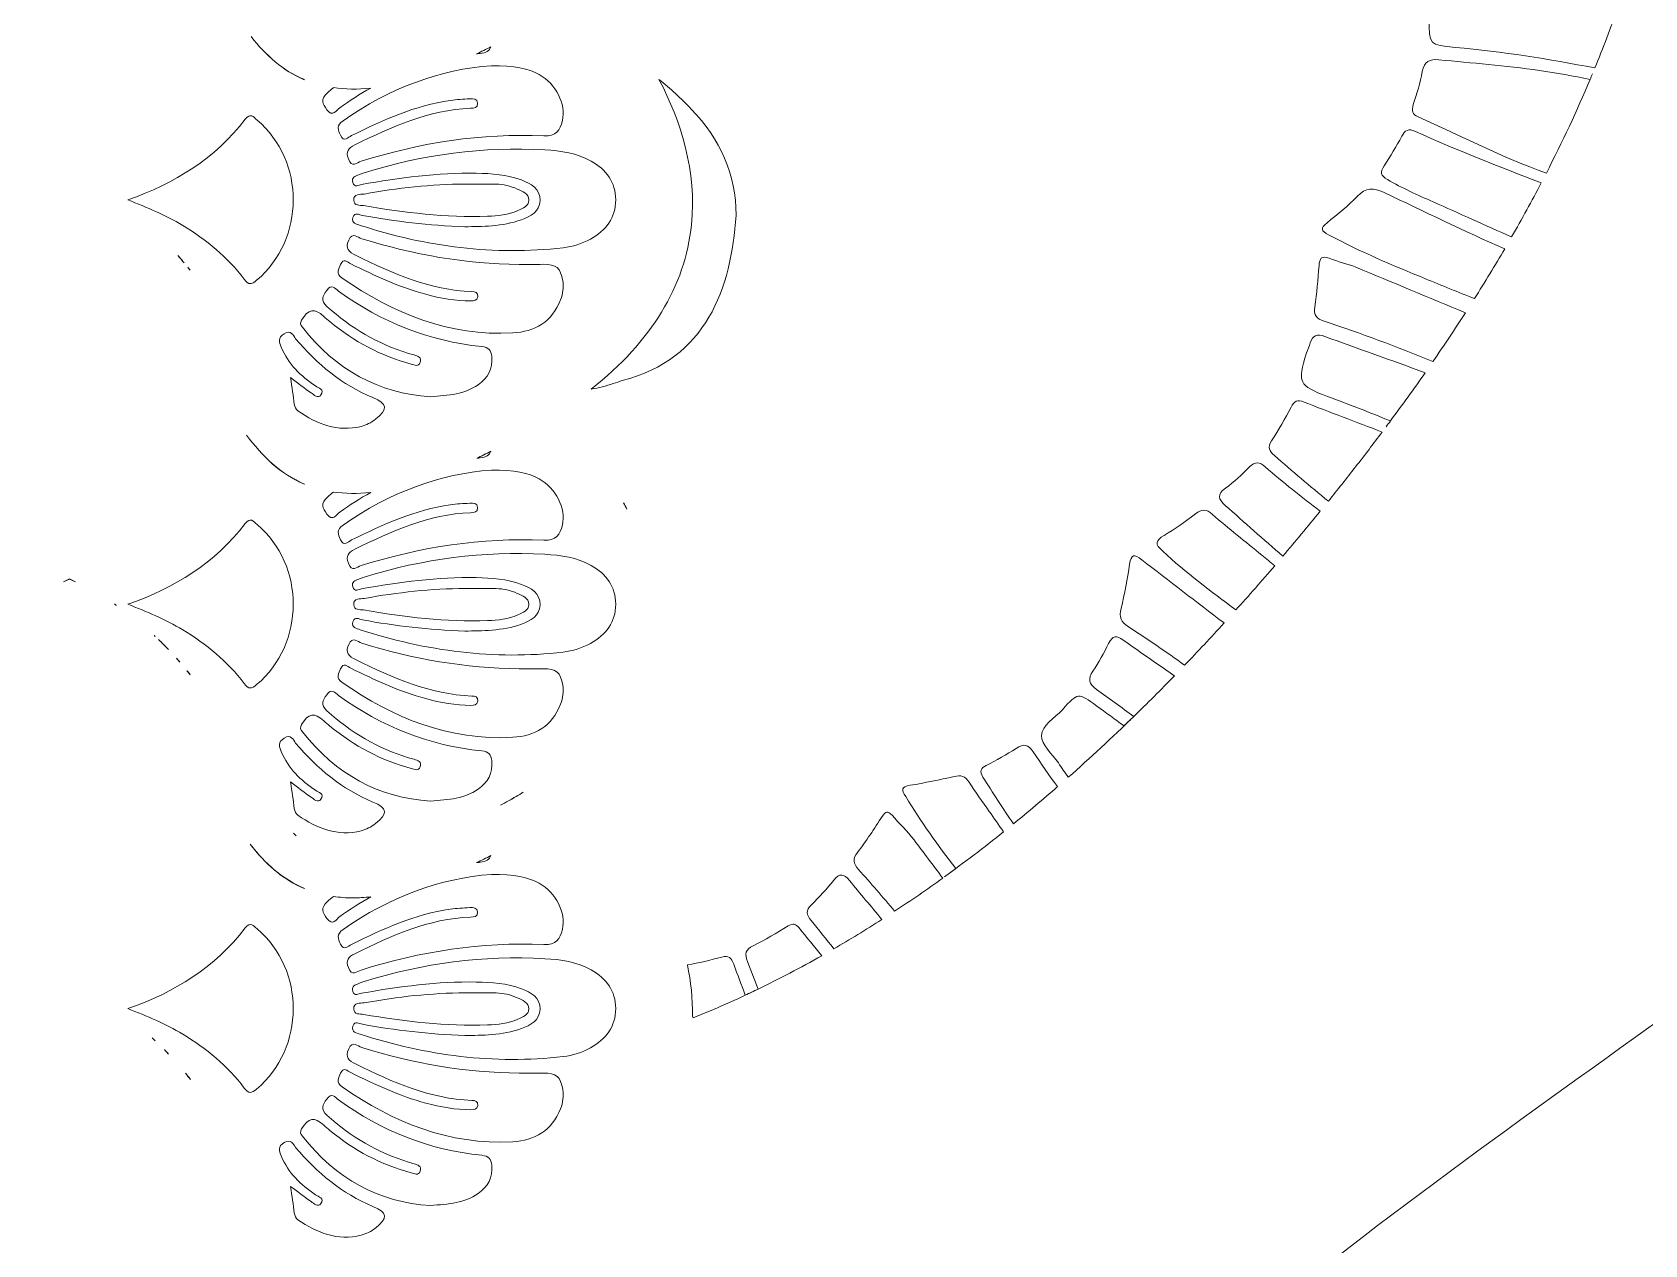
# Model space of a CAD drawing. Extents: x 705 to 2296, y -2914 to -85.
# Drawn here: x 1489.3 to 1971, y -1295.4 to -933.3 of the extents above; entities that cross this region are included whole.
import ezdxf

# ---------------------------------------------------------------- set-up
doc = ezdxf.new("R2010")
doc.units = 0
doc.header["$MEASUREMENT"] = 0
doc.layers.add('Layer 1', color=7, linetype='Continuous')

# ---------------------------------------------------------------- blocks, each defined once
blk = doc.blocks.new('block 4')
at = {"layer": 'Layer 1', "lineweight": 0}
blk.add_lwpolyline([(1498.66, -1097.48), (1500.45, -1096.59), (1502.24, -1097.48), (1500.45, -1096.6), (1498.66, -1097.48)], dxfattribs=at)
for points, knots in [([(2257.73, -639.78), (2234.93, -597.81), (2201.23, -557.75), (2160.32, -523.94), (2075.55, -453.89), (1964.94, -394.11), (1840.32, -350.94), (1840.32, -350.94), (1840.32, -350.93), (1840.32, -350.93), (1839.87, -348.96), (1839.3, -346.94), (1838.61, -344.88), (1837.07, -340.33), (1834.39, -333.76), (1828.95, -329.25), (1828.26, -328.68), (1827.55, -328.14), (1826.81, -327.67), (1826.81, -327.67), (1826.81, -327.67), (1826.79, -327.67), (1828.33, -308.78), (1824.73, -289.41), (1816.02, -270), (1811.57, -260.06), (1804.2, -253.12), (1797.06, -246.39), (1791.32, -240.98), (1785.89, -235.87), (1782.26, -229.5), (1781.17, -227.6), (1780.25, -225.55), (1779.27, -223.36), (1778.01, -220.55), (1776.7, -217.64), (1774.93, -214.81), (1767.88, -203.55), (1756.35, -197.47), (1745.08, -194.23), (1745.08, -194.23), (1743.71, -192.18), (1743.71, -192.18), (1701.28, -127.64), (1637.14, -102.84), (1590.8, -93.4), (1549.91, -85.06), (1516.05, -86.83), (1504.18, -87.86), (1504.14, -87.8), (1504.1, -87.77), (1504.08, -87.73), (1504.08, -87.73), (1503.9, -87.89), (1503.9, -87.89), (1502.32, -88.03), (1501.15, -88.15), (1500.45, -88.23), (1499.74, -88.15), (1498.58, -88.03), (1497.01, -87.89), (1497.01, -87.89), (1496.82, -87.73), (1496.82, -87.73), (1496.8, -87.77), (1496.76, -87.8), (1496.71, -87.86), (1484.84, -86.83), (1450.98, -85.06), (1410.1, -93.4), (1363.76, -102.84), (1299.62, -127.64), (1257.21, -192.15), (1257.21, -192.15), (1255.83, -194.23), (1255.83, -194.23), (1244.54, -197.47), (1233.02, -203.55), (1225.97, -214.81), (1224.2, -217.64), (1222.89, -220.55), (1221.62, -223.36), (1220.64, -225.55), (1219.73, -227.6), (1218.64, -229.5), (1215, -235.87), (1209.57, -240.98), (1203.83, -246.39), (1196.7, -253.12), (1189.33, -260.06), (1184.88, -270), (1176.17, -289.41), (1172.56, -308.78), (1174.1, -327.67), (1174.09, -327.67), (1174.09, -327.67), (1174.09, -327.67), (1173.36, -328.14), (1172.64, -328.67), (1171.94, -329.25), (1166.5, -333.76), (1163.83, -340.32), (1162.29, -344.88), (1161.6, -346.94), (1161.03, -348.96), (1160.57, -350.93), (1160.57, -350.93), (1160.57, -350.94), (1160.57, -350.94), (1035.95, -394.11), (925.34, -453.89), (840.57, -523.94), (799.66, -557.75), (765.97, -597.81), (743.17, -639.78), (717.38, -687.2), (705.23, -736.49), (707.06, -786.23), (708.79, -833.12), (721.42, -881.91), (744.63, -931.23), (776.61, -999.19), (827.22, -1064.83), (895.04, -1126.29), (939.72, -1166.8), (989.19, -1202.25), (1037.03, -1236.53), (1082.37, -1269.03), (1129.25, -1302.64), (1171.8, -1340.38), (1249.39, -1409.16), (1300.81, -1475.62), (1328.95, -1543.41), (1325.12, -1549.46), (1321.54, -1556.29), (1318.88, -1563.69), (1317.48, -1563.6), (1315.91, -1563.52), (1314.31, -1563.52), (1308.44, -1563.52), (1302.01, -1564.61), (1300.28, -1570.4), (1299.79, -1572.07), (1299.76, -1573.62), (1299.72, -1574.99), (1299.72, -1575.32), (1299.71, -1575.65), (1299.7, -1575.96), (1299.52, -1579.67), (1298.15, -1583.63), (1295.64, -1587.72), (1294.69, -1589.27), (1293.66, -1590.81), (1292.59, -1592.31), (1291.91, -1593.27), (1291.2, -1594.21), (1290.48, -1595.15), (1283.23, -1604.54), (1274, -1613.07), (1265.02, -1621.38), (1265.02, -1621.38), (1260.92, -1625.17), (1260.92, -1625.17), (1250.6, -1634.74), (1239.94, -1644.64), (1227.93, -1651.26), (1224.55, -1653.15), (1220.44, -1657.48), (1220.14, -1667.47), (1219.42, -1692.03), (1241.26, -1736.34), (1260.82, -1751.22), (1241.97, -1787.05), (1219.46, -1838.09), (1200.22, -1904.9), (1175.44, -1990.97), (1160.75, -2086.12), (1156.58, -2187.73), (1153.08, -2272.74), (1156.98, -2362.49), (1168.18, -2455.79), (1163.65, -2459.11), (1158.65, -2462.26), (1152.93, -2465.39), (1126.52, -2479.87), (1097.89, -2485.02), (1072.31, -2479.92), (1038.1, -2473.12), (1010.95, -2453.43), (991.61, -2421.39), (954.97, -2360.75), (954.3, -2266.43), (972.57, -2204.62), (992.17, -2138.34), (1031.4, -2072.06), (1096.04, -1996), (1100.49, -1990.76), (1104.99, -1985.54), (1109.5, -1980.33), (1133.88, -1952.07), (1159.09, -1922.85), (1176.92, -1889.25), (1201.05, -1843.72), (1206.63, -1795.65), (1192.18, -1757.38), (1192.18, -1757.38), (1181.68, -1729.58), (1181.68, -1729.58), (1181.68, -1729.58), (1184.11, -1759.19), (1184.11, -1759.19), (1187.04, -1794.94), (1172.43, -1827.44), (1159.67, -1848.41), (1139.55, -1881.48), (1111.42, -1909.63), (1084.2, -1936.84), (1072.99, -1948.07), (1061.38, -1959.69), (1050.51, -1971.48), (986.2, -2041.19), (939.51, -2104.75), (907.75, -2165.78), (865.01, -2247.87), (849.52, -2326.23), (861.72, -2398.68), (881.46, -2516.08), (980.8, -2608.54), (1070.48, -2648.09), (1102.71, -2662.3), (1132.76, -2669.48), (1158.32, -2669.48), (1176.87, -2669.48), (1193.05, -2665.7), (1205.97, -2658.08), (1205.97, -2658.09), (1205.97, -2658.09), (1205.97, -2658.09), (1212.84, -2680.03), (1220.66, -2700.47), (1229.34, -2719.23), (1249.6, -2763), (1275.41, -2799.36), (1306.05, -2827.33), (1339.78, -2858.12), (1383.84, -2881.32), (1437.02, -2896.27), (1479.37, -2908.16), (1526.54, -2914.39), (1574.07, -2914.39), (1577.53, -2914.39), (1581.01, -2914.35), (1584.47, -2914.28), (1715.72, -2911.78), (1847.6, -2857.02), (1946.29, -2764.08), (1983.95, -2728.62), (2013.13, -2688.17), (2030.68, -2647.08), (2050.96, -2599.62), (2056.14, -2551.69), (2046.08, -2504.65), (2026.22, -2411.76), (1963.7, -2334.68), (1870.04, -2287.56), (1788.08, -2246.34), (1690.33, -2231.81), (1599.94, -2247.09), (1606.11, -2235.77), (1612.34, -2224.53), (1618.54, -2213.38), (1637.36, -2179.5), (1656.8, -2144.46), (1673.59, -2108.59), (1710.68, -2029.32), (1732.71, -1958.15), (1740.94, -1891.02), (1746.05, -1849.4), (1747.6, -1797.58), (1735.16, -1750.76), (1754.43, -1736.28), (1775.99, -1693.13), (1775.99, -1668.36), (1775.99, -1667.96), (1775.99, -1667.55), (1775.98, -1667.16), (1775.68, -1657.19), (1771.58, -1652.89), (1768.19, -1651), (1756.19, -1644.4), (1745.52, -1634.53), (1735.2, -1624.98), (1735.2, -1624.98), (1731.1, -1621.2), (1731.1, -1621.2), (1719.8, -1610.79), (1708.12, -1600.03), (1700.47, -1587.65), (1697.96, -1583.57), (1696.6, -1579.62), (1696.43, -1575.92), (1696.41, -1575.61), (1696.4, -1575.29), (1696.4, -1574.97), (1696.37, -1573.59), (1696.32, -1572.04), (1695.83, -1570.37), (1694.11, -1564.66), (1687.76, -1563.55), (1681.94, -1563.52), (1679.29, -1556.2), (1675.74, -1549.42), (1671.94, -1543.41), (1700.08, -1475.62), (1751.51, -1409.16), (1829.1, -1340.38), (1871.64, -1302.64), (1918.53, -1269.03), (1963.87, -1236.53), (2011.71, -1202.25), (2061.18, -1166.8), (2105.86, -1126.29), (2173.67, -1064.83), (2224.28, -999.19), (2256.27, -931.23), (2279.48, -881.91), (2292.11, -833.13), (2293.84, -786.23), (2295.67, -736.49), (2283.52, -687.2), (2257.73, -639.78)], [0, 0, 0, 0, 1, 1, 1, 2, 2, 2, 3, 3, 3, 4, 4, 4, 5, 5, 5, 6, 6, 6, 7, 7, 7, 8, 8, 8, 9, 9, 9, 10, 10, 10, 11, 11, 11, 12, 12, 12, 13, 13, 13, 14, 14, 14, 15, 15, 15, 16, 16, 16, 17, 17, 17, 18, 18, 18, 19, 19, 19, 20, 20, 20, 21, 21, 21, 22, 22, 22, 23, 23, 23, 24, 24, 24, 25, 25, 25, 26, 26, 26, 27, 27, 27, 28, 28, 28, 29, 29, 29, 30, 30, 30, 31, 31, 31, 32, 32, 32, 33, 33, 33, 34, 34, 34, 35, 35, 35, 36, 36, 36, 37, 37, 37, 38, 38, 38, 39, 39, 39, 40, 40, 40, 41, 41, 41, 42, 42, 42, 43, 43, 43, 44, 44, 44, 45, 45, 45, 46, 46, 46, 47, 47, 47, 48, 48, 48, 49, 49, 49, 50, 50, 50, 51, 51, 51, 52, 52, 52, 53, 53, 53, 54, 54, 54, 55, 55, 55, 56, 56, 56, 57, 57, 57, 58, 58, 58, 59, 59, 59, 60, 60, 60, 61, 61, 61, 62, 62, 62, 63, 63, 63, 64, 64, 64, 65, 65, 65, 66, 66, 66, 67, 67, 67, 68, 68, 68, 69, 69, 69, 70, 70, 70, 71, 71, 71, 72, 72, 72, 73, 73, 73, 74, 74, 74, 75, 75, 75, 76, 76, 76, 77, 77, 77, 78, 78, 78, 79, 79, 79, 80, 80, 80, 81, 81, 81, 82, 82, 82, 83, 83, 83, 84, 84, 84, 85, 85, 85, 86, 86, 86, 87, 87, 87, 88, 88, 88, 89, 89, 89, 90, 90, 90, 91, 91, 91, 92, 92, 92, 93, 93, 93, 94, 94, 94, 95, 95, 95, 96, 96, 96, 97, 97, 97, 98, 98, 98, 99, 99, 99, 100, 100, 100, 101, 101, 101, 102, 102, 102, 103, 103, 103, 104, 104, 104, 105, 105, 105, 106, 106, 106, 107, 107, 107, 108, 108, 108, 109, 109, 109, 110, 110, 110, 110]), ([(1956.09, -943.97), (1942.31, -941.32), (1928.46, -939.05), (1914.44, -937.83), (1906.58, -937.15), (1906.58, -937.12), (1906.58, -929.17), (1906.58, -928.22), (1906.55, -927.27), (1906.58, -926.33), (1906.7, -920.64), (1905.57, -920.56), (1912.14, -921), (1929.11, -922.14), (1946.11, -923.44), (1962.91, -926.06), (1960.81, -932.01), (1958.55, -937.98), (1956.09, -943.97)], [0, 0, 0, 0, 1, 1, 1, 2, 2, 2, 3, 3, 3, 4, 4, 4, 5, 5, 5, 6, 6, 6, 6]), ([(1570.57, -947.46), (1570.55, -947.46), (1570.53, -947.47), (1570.52, -947.48), (1564.08, -944.73), (1559.03, -940.17), (1554.66, -934.6), (1559.05, -940.17), (1564.11, -944.73), (1570.57, -947.46)], [0, 0, 0, 0, 1, 1, 1, 2, 2, 2, 3, 3, 3, 3]), ([(1626.31, -937.65), (1626.31, -937.65), (1626.31, -937.67), (1626.31, -937.68), (1625.87, -938.8), (1624.9, -939.46), (1623.05, -939.65), (1622.72, -939.68), (1622.38, -939.72), (1622.06, -939.77), (1622.05, -939.77), (1622.05, -939.77), (1622.04, -939.77), (1623.43, -939.1), (1624.86, -938.38), (1626.31, -937.65)], [0, 0, 0, 0, 1, 1, 1, 2, 2, 2, 3, 3, 3, 4, 4, 4, 5, 5, 5, 5]), ([(1583.71, -971.13), (1582.91, -968.89), (1583.63, -967.95), (1585.62, -966.97), (1596.61, -961.58), (1607.67, -956.5), (1620.21, -956.03), (1621.22, -955.99), (1622.49, -956), (1622.33, -954.5), (1622.2, -953.13), (1621, -953.14), (1619.96, -953.2), (1618.03, -953.31), (1616.08, -953.38), (1614.17, -953.67), (1603.64, -955.18), (1594.09, -959.5), (1584.68, -964.18), (1583.67, -964.69), (1582.43, -966.28), (1581.35, -964.08), (1580.54, -962.42), (1580.18, -961.15), (1582.14, -959.76), (1595.96, -949.97), (1611.25, -944.39), (1626.44, -943.29), (1633.2, -943.24), (1637.56, -944.16), (1640.73, -945.93), (1645.71, -948.71), (1648.79, -954.79), (1647.66, -959.69), (1647, -962.6), (1645.73, -964.39), (1642.1, -964.24), (1623.47, -963.42), (1605.31, -966.24), (1587.53, -971.85), (1586.3, -972.24), (1584.69, -973.9), (1583.71, -971.13)], [0, 0, 0, 0, 1, 1, 1, 2, 2, 2, 3, 3, 3, 4, 4, 4, 5, 5, 5, 6, 6, 6, 7, 7, 7, 8, 8, 8, 9, 9, 9, 10, 10, 10, 11, 11, 11, 12, 12, 12, 13, 13, 13, 14, 14, 14, 14]), ([(1954.66, -947.43), (1954.66, -947.43), (1954.65, -947.43), (1954.65, -947.43), (1950.74, -956.7), (1946.39, -966), (1941.59, -975.36), (1928.45, -970.75), (1916.03, -964.27), (1903.29, -958.6), (1901.51, -957.82), (1901.28, -956.7), (1901.84, -954.93), (1902.88, -951.67), (1903.93, -948.39), (1904.51, -945.04), (1905.06, -941.95), (1906.81, -941.27), (1909.48, -941.52), (1914.4, -942), (1919.34, -942.47), (1924.27, -942.94), (1934.48, -943.92), (1944.64, -945.21), (1954.65, -947.43), (1954.9, -946.85), (1955.13, -946.27), (1955.37, -945.7), (1955.13, -946.28), (1954.9, -946.85), (1954.66, -947.43)], [0, 0, 0, 0, 1, 1, 1, 2, 2, 2, 3, 3, 3, 4, 4, 4, 5, 5, 5, 6, 6, 6, 7, 7, 7, 8, 8, 8, 9, 9, 9, 10, 10, 10, 10]), ([(1665.54, -1037.35), (1664.62, -1037.59), (1663.76, -1037.97), (1662.85, -1038.25), (1660.68, -1038.94), (1658.5, -1039.47), (1656.29, -1039.89), (1674.27, -1025.6), (1684.32, -1009.16), (1686.21, -990.79), (1687.85, -974.88), (1683.09, -959.9), (1676.49, -947.38), (1679.89, -950.11), (1683.11, -953.06), (1686.15, -956.25), (1694.68, -965.24), (1699.65, -975.78), (1699.55, -987.95), (1698.06, -1009.9), (1690.67, -1030.81), (1665.54, -1037.35)], [0, 0, 0, 0, 1, 1, 1, 2, 2, 2, 3, 3, 3, 4, 4, 4, 5, 5, 5, 6, 6, 6, 7, 7, 7, 7]), ([(1577.33, -956.47), (1575.95, -954.63), (1575.31, -953.3), (1577.49, -951.36), (1578.06, -950.85), (1578.64, -950.36), (1579.23, -949.87), (1579.24, -949.86), (1579.24, -949.86), (1579.25, -949.85), (1582.72, -950.35), (1586.42, -950.41), (1590.41, -949.98), (1587.23, -951.73), (1584.16, -953.7), (1581.15, -955.86), (1580.12, -956.61), (1579.08, -958.8), (1577.33, -956.47)], [0, 0, 0, 0, 1, 1, 1, 2, 2, 2, 3, 3, 3, 4, 4, 4, 5, 5, 5, 6, 6, 6, 6]), ([(1552.92, -959.27), (1554.46, -957.27), (1555.33, -958.6), (1556.42, -959.52), (1570.91, -971.82), (1570.83, -995.12), (1556.31, -1007.39), (1554.77, -1008.69), (1553.92, -1008.85), (1552.6, -1007.08), (1547.6, -1000.45), (1541.32, -995.24), (1534.22, -991), (1529.06, -987.91), (1523.55, -985.59), (1517.84, -983.37), (1531.86, -978.49), (1543.88, -971.02), (1552.92, -959.27)], [0, 0, 0, 0, 1, 1, 1, 2, 2, 2, 3, 3, 3, 4, 4, 4, 5, 5, 5, 6, 6, 6, 6]), ([(1931.2, -994.44), (1923.39, -991), (1915.6, -987.45), (1907.79, -983.97), (1903.16, -981.91), (1898.53, -979.87), (1894.12, -977.32), (1892.03, -976.12), (1891.88, -975.1), (1893.13, -973.2), (1895.03, -970.36), (1896.74, -967.39), (1898.39, -964.39), (1899.41, -962.58), (1900.28, -961.93), (1902.51, -962.95), (1914.83, -968.52), (1927.44, -973.42), (1940.05, -978.31), (1937.25, -983.67), (1934.3, -989.05), (1931.2, -994.44)], [0, 0, 0, 0, 1, 1, 1, 2, 2, 2, 3, 3, 3, 4, 4, 4, 5, 5, 5, 6, 6, 6, 7, 7, 7, 7]), ([(1656.02, -995.09), (1653.5, -996.5), (1650.73, -997.33), (1647.9, -997.67), (1627.18, -1000.08), (1606.99, -997.36), (1587.23, -990.98), (1586.12, -990.64), (1584.51, -990.44), (1585.07, -988.59), (1585.63, -986.81), (1587, -987.88), (1587.95, -988.05), (1597.72, -989.79), (1607.55, -991.03), (1618.55, -991.38), (1623.53, -991.33), (1629.59, -991.38), (1635.39, -989.31), (1638.17, -988.34), (1640.86, -986.84), (1640.97, -983.55), (1641.09, -980.02), (1638.26, -978.51), (1635.4, -977.43), (1631.07, -975.82), (1626.51, -975.49), (1621.94, -975.42), (1610.38, -975.22), (1598.99, -976.76), (1587.63, -978.77), (1586.76, -978.92), (1585.58, -979.81), (1585.06, -978.21), (1584.55, -976.6), (1585.81, -976.3), (1586.86, -975.87), (1587.39, -975.64), (1587.91, -975.44), (1588.46, -975.27), (1606.04, -969.78), (1624.03, -967.42), (1642.43, -968.45), (1647.22, -968.71), (1652.01, -969.37), (1656.27, -971.8), (1660.72, -974.33), (1663.58, -978.08), (1663.57, -983.35), (1663.57, -988.75), (1660.61, -992.52), (1656.02, -995.09)], [0, 0, 0, 0, 1, 1, 1, 2, 2, 2, 3, 3, 3, 4, 4, 4, 5, 5, 5, 6, 6, 6, 7, 7, 7, 8, 8, 8, 9, 9, 9, 10, 10, 10, 11, 11, 11, 12, 12, 12, 13, 13, 13, 14, 14, 14, 15, 15, 15, 16, 16, 16, 17, 17, 17, 17]), ([(1585.32, -983.46), (1585.28, -981.37), (1587.29, -981.83), (1588.43, -981.63), (1598.41, -979.84), (1608.48, -978.7), (1618.64, -978.66), (1621.71, -978.66), (1624.79, -978.61), (1627.86, -978.68), (1630.04, -978.73), (1632.15, -979.23), (1634.15, -980.13), (1635.7, -980.82), (1637.64, -981.45), (1637.61, -983.46), (1637.57, -985.26), (1635.76, -985.89), (1634.31, -986.55), (1631.45, -987.86), (1628.38, -988.15), (1625.31, -988.25), (1612.83, -988.67), (1600.51, -987.2), (1588.26, -985.08), (1587.17, -984.89), (1585.37, -985.27), (1585.32, -983.46)], [0, 0, 0, 0, 1, 1, 1, 2, 2, 2, 3, 3, 3, 4, 4, 4, 5, 5, 5, 6, 6, 6, 7, 7, 7, 8, 8, 8, 9, 9, 9, 9]), ([(1920.11, -1012.85), (1915.23, -1010.91), (1910.36, -1008.94), (1905.5, -1006.95), (1895.68, -1002.92), (1885.9, -998.79), (1876.51, -993.79), (1874.29, -992.61), (1873.99, -991.84), (1876.07, -990.2), (1879.21, -987.7), (1882.36, -985.17), (1885.14, -982.31), (1887.69, -979.67), (1889.9, -979.63), (1893.15, -981.18), (1905.11, -986.88), (1917.03, -992.67), (1929.14, -998.02), (1926.25, -1002.95), (1923.24, -1007.9), (1920.11, -1012.85)], [0, 0, 0, 0, 1, 1, 1, 2, 2, 2, 3, 3, 3, 4, 4, 4, 5, 5, 5, 6, 6, 6, 7, 7, 7, 7]), ([(1647.1, -1013.25), (1644.59, -1019.79), (1639.38, -1022.74), (1632.81, -1023.11), (1613.77, -1024.16), (1597.17, -1017.35), (1581.83, -1006.72), (1579.86, -1005.36), (1580.77, -1004.05), (1581.4, -1002.63), (1582.27, -1000.64), (1583.44, -1001.96), (1584.43, -1002.45), (1591.68, -1006.03), (1599, -1009.47), (1606.85, -1011.57), (1611.25, -1012.76), (1615.72, -1013.58), (1620.32, -1013.57), (1621.25, -1013.57), (1622.23, -1013.46), (1622.37, -1012.27), (1622.53, -1010.96), (1621.55, -1010.83), (1620.59, -1010.78), (1608.09, -1010.29), (1596.98, -1005.4), (1586, -999.97), (1583.83, -998.89), (1582.68, -997.92), (1583.81, -995.38), (1584.97, -992.81), (1586.54, -994.61), (1587.75, -994.98), (1603.07, -999.74), (1618.7, -1002.49), (1634.75, -1002.63), (1637.15, -1002.63), (1639.54, -1002.65), (1641.94, -1002.62), (1645.8, -1002.57), (1647.13, -1003.67), (1647.76, -1007.54), (1648.07, -1009.5), (1647.82, -1011.4), (1647.1, -1013.25)], [0, 0, 0, 0, 1, 1, 1, 2, 2, 2, 3, 3, 3, 4, 4, 4, 5, 5, 5, 6, 6, 6, 7, 7, 7, 8, 8, 8, 9, 9, 9, 10, 10, 10, 11, 11, 11, 12, 12, 12, 13, 13, 13, 14, 14, 14, 15, 15, 15, 15]), ([(1534.67, -1002.19), (1534.06, -1001.46), (1533.44, -1000.73), (1532.8, -1000.02), (1532.92, -1000.16), (1533.07, -1000.29), (1533.19, -1000.43), (1533.69, -1001.02), (1534.19, -1001.6), (1534.67, -1002.19)], [0, 0, 0, 0, 1, 1, 1, 2, 2, 2, 3, 3, 3, 3]), ([(1907.71, -1031.63), (1897, -1027.31), (1886.2, -1023.21), (1875.21, -1019.62), (1872.82, -1018.84), (1872.06, -1017.79), (1872.42, -1015.34), (1873.01, -1011.26), (1873.37, -1007.14), (1873.68, -1003.02), (1873.84, -1000.95), (1874.31, -999.91), (1876.67, -1000.82), (1879.3, -1001.83), (1882.11, -1002.41), (1884.71, -1003.49), (1895.61, -1008.01), (1906.5, -1012.56), (1917.4, -1017.1), (1914.3, -1021.92), (1911.06, -1026.78), (1907.71, -1031.63)], [0, 0, 0, 0, 1, 1, 1, 2, 2, 2, 3, 3, 3, 4, 4, 4, 5, 5, 5, 6, 6, 6, 7, 7, 7, 7]), ([(1536.43, -1004.38), (1536.21, -1004.09), (1535.98, -1003.8), (1535.74, -1003.51), (1535.87, -1003.67), (1536, -1003.82), (1536.12, -1003.98), (1536.23, -1004.11), (1536.32, -1004.25), (1536.43, -1004.38)], [0, 0, 0, 0, 1, 1, 1, 2, 2, 2, 3, 3, 3, 3]), ([(1622.45, -1038.6), (1618.42, -1041.4), (1613.76, -1041.76), (1608.2, -1042.16), (1592.85, -1041.25), (1579.93, -1034.15), (1569.99, -1021.42), (1569.46, -1020.74), (1569.19, -1020.18), (1569.74, -1019.3), (1571.83, -1015.92), (1573.48, -1015.61), (1576.38, -1018.18), (1576.98, -1018.7), (1577.58, -1019.23), (1578.19, -1019.74), (1585.38, -1025.72), (1593.5, -1029.95), (1602.52, -1032.43), (1603.45, -1032.68), (1604.68, -1033.29), (1605.17, -1031.94), (1605.71, -1030.44), (1604.46, -1030.02), (1603.33, -1029.69), (1602.78, -1029.52), (1602.23, -1029.4), (1601.68, -1029.22), (1592.52, -1026.38), (1584.47, -1021.65), (1577.32, -1015.22), (1575.22, -1013.34), (1576.07, -1012.14), (1577.24, -1010.4), (1578.68, -1008.25), (1579.71, -1009.8), (1580.79, -1010.6), (1593.58, -1019.92), (1607.8, -1025.57), (1623.56, -1027.17), (1625.59, -1027.39), (1626.38, -1028.34), (1626.55, -1030.15), (1626.88, -1033.79), (1625.41, -1036.55), (1622.45, -1038.6)], [0, 0, 0, 0, 1, 1, 1, 2, 2, 2, 3, 3, 3, 4, 4, 4, 5, 5, 5, 6, 6, 6, 7, 7, 7, 8, 8, 8, 9, 9, 9, 10, 10, 10, 11, 11, 11, 12, 12, 12, 13, 13, 13, 14, 14, 14, 15, 15, 15, 15]), ([(1591.05, -1042.43), (1595.43, -1044.27), (1595.62, -1045.88), (1591.79, -1048.9), (1590.51, -1049.9), (1589.09, -1050.63), (1587.54, -1051.02), (1580.44, -1052.8), (1574.36, -1050.31), (1568.65, -1046.4), (1567.94, -1045.93), (1567.68, -1045.21), (1567.57, -1044.38), (1567.25, -1041.91), (1566.87, -1039.45), (1566.44, -1036.45), (1568.75, -1038.18), (1570.61, -1039.65), (1572.56, -1040.98), (1573.42, -1041.56), (1574.59, -1042.84), (1575.51, -1041.6), (1576.69, -1040.01), (1574.84, -1039.56), (1573.89, -1038.94), (1569.46, -1035.98), (1565.76, -1032.39), (1563.66, -1027.36), (1563.03, -1025.82), (1562.57, -1024.56), (1564.54, -1023.37), (1566.68, -1022.05), (1567.15, -1023.87), (1567.97, -1024.82), (1574.35, -1032.42), (1581.82, -1038.58), (1591.05, -1042.43)], [0, 0, 0, 0, 1, 1, 1, 2, 2, 2, 3, 3, 3, 4, 4, 4, 5, 5, 5, 6, 6, 6, 7, 7, 7, 8, 8, 8, 9, 9, 9, 10, 10, 10, 11, 11, 11, 12, 12, 12, 12]), ([(1895.01, -1049.4), (1894.59, -1049.97), (1894.16, -1050.54), (1893.73, -1051.12), (1894.16, -1050.54), (1894.57, -1049.97), (1895, -1049.4), (1888.8, -1046.82), (1882.54, -1044.41), (1876.22, -1042.07), (1867.56, -1038.86), (1867.16, -1038.06), (1869.96, -1029.1), (1870.28, -1028.09), (1870.75, -1027.12), (1871.06, -1026.11), (1871.77, -1023.82), (1873.12, -1023.28), (1875.38, -1024.13), (1885.34, -1027.85), (1895.41, -1031.3), (1905.38, -1035), (1902.03, -1039.78), (1898.57, -1044.58), (1895, -1049.4), (1895, -1049.4), (1895.01, -1049.4), (1895.01, -1049.4)], [0, 0, 0, 0, 1, 1, 1, 2, 2, 2, 3, 3, 3, 4, 4, 4, 5, 5, 5, 6, 6, 6, 7, 7, 7, 8, 8, 8, 9, 9, 9, 9]), ([(1884.61, -1063.08), (1881.9, -1066.56), (1879.18, -1069.97), (1876.46, -1073.34), (1871, -1068.93), (1865.65, -1064.36), (1860.34, -1059.73), (1858.75, -1058.33), (1858.22, -1057.3), (1859.48, -1055.34), (1861.58, -1052.08), (1863.53, -1048.69), (1865.33, -1045.26), (1866.27, -1043.45), (1867.2, -1042.97), (1869.2, -1043.76), (1876.94, -1046.82), (1884.77, -1049.66), (1892.51, -1052.74), (1889.93, -1056.18), (1887.31, -1059.62), (1884.61, -1063.08)], [0, 0, 0, 0, 1, 1, 1, 2, 2, 2, 3, 3, 3, 4, 4, 4, 5, 5, 5, 6, 6, 6, 7, 7, 7, 7]), ([(1570.57, -1068.24), (1570.55, -1068.24), (1570.53, -1068.25), (1570.52, -1068.25), (1563.4, -1065.22), (1557.99, -1059.97), (1553.31, -1053.61), (1558.03, -1059.96), (1563.43, -1065.21), (1570.57, -1068.24)], [0, 0, 0, 0, 1, 1, 1, 2, 2, 2, 3, 3, 3, 3]), ([(1626.31, -1058.43), (1626.31, -1058.43), (1626.31, -1058.44), (1626.31, -1058.44), (1625.87, -1059.56), (1624.9, -1060.22), (1623.05, -1060.41), (1622.72, -1060.45), (1622.38, -1060.48), (1622.06, -1060.53), (1623.44, -1059.86), (1624.88, -1059.16), (1626.31, -1058.43)], [0, 0, 0, 0, 1, 1, 1, 2, 2, 2, 3, 3, 3, 4, 4, 4, 4]), ([(1583.71, -1091.9), (1582.91, -1089.65), (1583.63, -1088.71), (1585.62, -1087.73), (1596.61, -1082.34), (1607.67, -1077.27), (1620.21, -1076.79), (1621.22, -1076.76), (1622.49, -1076.77), (1622.33, -1075.26), (1622.2, -1073.89), (1621, -1073.9), (1619.96, -1073.96), (1618.03, -1074.07), (1616.08, -1074.14), (1614.17, -1074.43), (1603.64, -1075.94), (1594.09, -1080.26), (1584.68, -1084.94), (1583.67, -1085.45), (1582.43, -1087.04), (1581.35, -1084.85), (1580.54, -1083.19), (1580.18, -1081.91), (1582.14, -1080.53), (1595.96, -1070.73), (1611.25, -1065.16), (1626.44, -1064.05), (1633.2, -1064), (1637.56, -1064.92), (1640.73, -1066.7), (1645.71, -1069.48), (1648.79, -1075.55), (1647.66, -1080.45), (1647, -1083.37), (1645.73, -1085.16), (1642.1, -1085), (1623.47, -1084.19), (1605.31, -1087), (1587.53, -1092.61), (1586.3, -1093.01), (1584.69, -1094.66), (1583.71, -1091.9)], [0, 0, 0, 0, 1, 1, 1, 2, 2, 2, 3, 3, 3, 4, 4, 4, 5, 5, 5, 6, 6, 6, 7, 7, 7, 8, 8, 8, 9, 9, 9, 10, 10, 10, 11, 11, 11, 12, 12, 12, 13, 13, 13, 14, 14, 14, 14]), ([(1862.9, -1089.76), (1857.07, -1084.81), (1851.36, -1079.71), (1845.68, -1074.6), (1843.64, -1072.74), (1843.04, -1071.35), (1845.73, -1069.44), (1848.31, -1067.59), (1850.66, -1065.4), (1852.89, -1063.13), (1854.61, -1061.39), (1855.81, -1061.57), (1857.59, -1063.1), (1862.92, -1067.7), (1868.42, -1072.09), (1874.02, -1076.36), (1870.32, -1080.92), (1866.61, -1085.39), (1862.9, -1089.76)], [0, 0, 0, 0, 1, 1, 1, 2, 2, 2, 3, 3, 3, 4, 4, 4, 5, 5, 5, 6, 6, 6, 6]), ([(1577.33, -1077.23), (1575.95, -1075.4), (1575.31, -1074.06), (1577.49, -1072.13), (1578.06, -1071.61), (1578.64, -1071.12), (1579.23, -1070.64), (1579.23, -1070.64), (1579.24, -1070.64), (1579.24, -1070.62), (1582.72, -1071.12), (1586.42, -1071.18), (1590.41, -1070.74), (1587.23, -1072.5), (1584.16, -1074.47), (1581.15, -1076.62), (1580.12, -1077.38), (1579.08, -1079.56), (1577.33, -1077.23)], [0, 0, 0, 0, 1, 1, 1, 2, 2, 2, 3, 3, 3, 4, 4, 4, 5, 5, 5, 6, 6, 6, 6]), ([(1665.93, -1073.83), (1666.1, -1074.16), (1666.26, -1074.48), (1666.43, -1074.8), (1666.59, -1075.11), (1666.75, -1075.42), (1666.9, -1075.74), (1666.59, -1075.1), (1666.26, -1074.47), (1665.93, -1073.83)], [0, 0, 0, 0, 1, 1, 1, 2, 2, 2, 3, 3, 3, 3]), ([(1552.92, -1080.04), (1554.46, -1078.03), (1555.33, -1079.37), (1556.42, -1080.29), (1570.91, -1092.59), (1570.83, -1115.89), (1556.31, -1128.15), (1554.77, -1129.45), (1553.92, -1129.61), (1552.6, -1127.84), (1547.6, -1121.21), (1541.32, -1116.01), (1534.22, -1111.76), (1529.06, -1108.67), (1523.55, -1106.36), (1517.84, -1104.14), (1531.86, -1099.26), (1543.88, -1091.79), (1552.92, -1080.04)], [0, 0, 0, 0, 1, 1, 1, 2, 2, 2, 3, 3, 3, 4, 4, 4, 5, 5, 5, 6, 6, 6, 6]), ([(1848.84, -1105.84), (1841.33, -1100.3), (1833.87, -1094.68), (1826.98, -1088.31), (1824.59, -1086.09), (1824.77, -1085.14), (1827.41, -1083.58), (1830.66, -1081.66), (1833.75, -1079.45), (1836.73, -1077.15), (1838.65, -1075.66), (1839.98, -1075.66), (1841.87, -1077.32), (1846.67, -1081.52), (1851.68, -1085.45), (1856.62, -1089.49), (1857.9, -1090.52), (1859.17, -1091.59), (1860.45, -1092.64), (1856.6, -1097.13), (1852.73, -1101.54), (1848.84, -1105.84)], [0, 0, 0, 0, 1, 1, 1, 2, 2, 2, 3, 3, 3, 4, 4, 4, 5, 5, 5, 6, 6, 6, 7, 7, 7, 7]), ([(1656.02, -1115.85), (1653.5, -1117.26), (1650.73, -1118.1), (1647.9, -1118.43), (1627.18, -1120.84), (1606.99, -1118.12), (1587.23, -1111.75), (1586.12, -1111.4), (1584.51, -1111.2), (1585.07, -1109.35), (1585.63, -1107.57), (1587, -1108.65), (1587.95, -1108.81), (1597.72, -1110.56), (1607.55, -1111.8), (1618.55, -1112.14), (1623.53, -1112.1), (1629.59, -1112.14), (1635.39, -1110.08), (1638.17, -1109.1), (1640.86, -1107.61), (1640.97, -1104.32), (1641.09, -1100.78), (1638.26, -1099.27), (1635.4, -1098.2), (1631.07, -1096.59), (1626.51, -1096.25), (1621.94, -1096.18), (1610.38, -1095.99), (1598.99, -1097.53), (1587.63, -1099.53), (1586.76, -1099.69), (1585.58, -1100.57), (1585.06, -1098.97), (1584.55, -1097.36), (1585.81, -1097.06), (1586.86, -1096.63), (1587.39, -1096.41), (1587.91, -1096.2), (1588.46, -1096.04), (1606.04, -1090.55), (1624.03, -1088.19), (1642.43, -1089.21), (1647.22, -1089.47), (1652.01, -1090.13), (1656.27, -1092.56), (1660.72, -1095.09), (1663.58, -1098.84), (1663.57, -1104.11), (1663.57, -1109.52), (1660.61, -1113.29), (1656.02, -1115.85)], [0, 0, 0, 0, 1, 1, 1, 2, 2, 2, 3, 3, 3, 4, 4, 4, 5, 5, 5, 6, 6, 6, 7, 7, 7, 8, 8, 8, 9, 9, 9, 10, 10, 10, 11, 11, 11, 12, 12, 12, 13, 13, 13, 14, 14, 14, 15, 15, 15, 16, 16, 16, 17, 17, 17, 17]), ([(1833.52, -1122.34), (1828.03, -1118.38), (1822.46, -1114.53), (1816.77, -1110.87), (1814.52, -1109.41), (1813.88, -1107.99), (1814.54, -1105.38), (1815.64, -1101.04), (1816.43, -1096.61), (1817.08, -1092.18), (1817.54, -1089.15), (1818.42, -1089.06), (1820.71, -1090.83), (1828.87, -1097.19), (1837.1, -1103.43), (1845.29, -1109.73), (1841.39, -1114.03), (1837.46, -1118.25), (1833.52, -1122.34)], [0, 0, 0, 0, 1, 1, 1, 2, 2, 2, 3, 3, 3, 4, 4, 4, 5, 5, 5, 6, 6, 6, 6]), ([(1585.32, -1104.22), (1585.28, -1102.13), (1587.29, -1102.6), (1588.43, -1102.4), (1598.41, -1100.61), (1608.48, -1099.46), (1618.64, -1099.42), (1621.71, -1099.42), (1624.79, -1099.38), (1627.86, -1099.45), (1630.04, -1099.5), (1632.15, -1100), (1634.15, -1100.89), (1635.7, -1101.58), (1637.64, -1102.22), (1637.61, -1104.22), (1637.57, -1106.02), (1635.76, -1106.65), (1634.31, -1107.31), (1631.45, -1108.62), (1628.38, -1108.91), (1625.31, -1109.02), (1612.83, -1109.43), (1600.51, -1107.97), (1588.26, -1105.84), (1587.17, -1105.65), (1585.37, -1106.03), (1585.32, -1104.22)], [0, 0, 0, 0, 1, 1, 1, 2, 2, 2, 3, 3, 3, 4, 4, 4, 5, 5, 5, 6, 6, 6, 7, 7, 7, 8, 8, 8, 9, 9, 9, 9]), ([(1513.85, -1104.09), (1513.92, -1104.13), (1513.99, -1104.17), (1514.05, -1104.21), (1514.09, -1104.23), (1514.12, -1104.26), (1514.16, -1104.28), (1514.24, -1104.34), (1514.32, -1104.4), (1514.4, -1104.45), (1514.22, -1104.33), (1514.04, -1104.21), (1513.85, -1104.09)], [0, 0, 0, 0, 1, 1, 1, 2, 2, 2, 3, 3, 3, 4, 4, 4, 4]), ([(1526.03, -1113.74), (1525.93, -1113.65), (1525.83, -1113.56), (1525.73, -1113.47), (1525.77, -1113.49), (1525.81, -1113.53), (1525.85, -1113.56), (1525.91, -1113.62), (1525.97, -1113.68), (1526.03, -1113.74)], [0, 0, 0, 0, 1, 1, 1, 2, 2, 2, 3, 3, 3, 3]), ([(1529.98, -1117.68), (1529.73, -1117.43), (1529.49, -1117.17), (1529.25, -1116.92), (1529.01, -1116.66), (1528.76, -1116.41), (1528.51, -1116.16), (1528.26, -1115.91), (1528.01, -1115.66), (1527.76, -1115.41), (1527.51, -1115.16), (1527.25, -1114.91), (1526.98, -1114.66), (1527.1, -1114.77), (1527.21, -1114.86), (1527.32, -1114.97), (1527.46, -1115.11), (1527.61, -1115.26), (1527.76, -1115.41), (1527.78, -1115.42), (1527.81, -1115.45), (1527.83, -1115.47), (1528.06, -1115.7), (1528.28, -1115.93), (1528.51, -1116.16), (1528.58, -1116.22), (1528.66, -1116.31), (1528.74, -1116.38), (1528.92, -1116.56), (1529.08, -1116.74), (1529.25, -1116.92), (1529.44, -1117.09), (1529.62, -1117.29), (1529.8, -1117.48), (1529.86, -1117.55), (1529.92, -1117.61), (1529.98, -1117.68)], [0, 0, 0, 0, 1, 1, 1, 2, 2, 2, 3, 3, 3, 4, 4, 4, 5, 5, 5, 6, 6, 6, 7, 7, 7, 8, 8, 8, 9, 9, 9, 10, 10, 10, 11, 11, 11, 12, 12, 12, 12]), ([(1647.1, -1134.01), (1644.59, -1140.55), (1639.38, -1143.51), (1632.81, -1143.88), (1613.77, -1144.93), (1597.17, -1138.12), (1581.83, -1127.49), (1579.86, -1126.13), (1580.77, -1124.81), (1581.4, -1123.39), (1582.27, -1121.4), (1583.44, -1122.73), (1584.43, -1123.21), (1591.68, -1126.79), (1599, -1130.23), (1606.85, -1132.33), (1611.25, -1133.52), (1615.72, -1134.35), (1620.32, -1134.33), (1621.25, -1134.33), (1622.23, -1134.23), (1622.37, -1133.03), (1622.53, -1131.72), (1621.55, -1131.59), (1620.59, -1131.54), (1608.09, -1131.05), (1596.98, -1126.16), (1586, -1120.73), (1583.83, -1119.66), (1582.68, -1118.68), (1583.81, -1116.14), (1584.97, -1113.57), (1586.54, -1115.38), (1587.75, -1115.75), (1603.07, -1120.51), (1618.7, -1123.25), (1634.75, -1123.39), (1637.15, -1123.39), (1639.54, -1123.42), (1641.94, -1123.38), (1645.8, -1123.33), (1647.13, -1124.43), (1647.76, -1128.31), (1648.07, -1130.27), (1647.82, -1132.16), (1647.1, -1134.01)], [0, 0, 0, 0, 1, 1, 1, 2, 2, 2, 3, 3, 3, 4, 4, 4, 5, 5, 5, 6, 6, 6, 7, 7, 7, 8, 8, 8, 9, 9, 9, 10, 10, 10, 11, 11, 11, 12, 12, 12, 13, 13, 13, 14, 14, 14, 15, 15, 15, 15]), ([(1818.31, -1137.66), (1811.81, -1144), (1805.29, -1150.05), (1798.77, -1155.82), (1797.78, -1154.4), (1796.79, -1152.97), (1795.81, -1151.54), (1793.95, -1148.84), (1790.75, -1146.06), (1790.76, -1143.32), (1790.76, -1140.29), (1794.77, -1138.15), (1797.03, -1135.62), (1801.64, -1130.46), (1801.73, -1130.48), (1807.27, -1134.53), (1809.98, -1136.51), (1812.7, -1138.47), (1815.42, -1140.44), (1816.39, -1139.52), (1817.36, -1138.59), (1818.31, -1137.66), (1814.62, -1134.95), (1810.93, -1132.23), (1807.22, -1129.56), (1804.84, -1127.84), (1804.59, -1126.47), (1806.13, -1124.13), (1807.87, -1121.47), (1809.43, -1118.68), (1810.83, -1115.82), (1811.99, -1113.43), (1813.29, -1113.46), (1815.21, -1114.84), (1819.13, -1117.67), (1823.12, -1120.4), (1827.09, -1123.17), (1828.21, -1123.95), (1829.34, -1124.74), (1830.46, -1125.52), (1826.42, -1129.68), (1822.37, -1133.73), (1818.31, -1137.66)], [0, 0, 0, 0, 1, 1, 1, 2, 2, 2, 3, 3, 3, 4, 4, 4, 5, 5, 5, 6, 6, 6, 7, 7, 7, 8, 8, 8, 9, 9, 9, 10, 10, 10, 11, 11, 11, 12, 12, 12, 13, 13, 13, 14, 14, 14, 14]), ([(1533.41, -1121.47), (1533.06, -1121.07), (1532.7, -1120.65), (1532.33, -1120.23), (1532.61, -1120.55), (1532.9, -1120.88), (1533.19, -1121.2), (1533.27, -1121.29), (1533.34, -1121.38), (1533.41, -1121.47)], [0, 0, 0, 0, 1, 1, 1, 2, 2, 2, 3, 3, 3, 3]), ([(1536.5, -1125.24), (1536.17, -1124.83), (1535.84, -1124.41), (1535.5, -1123.98), (1535.72, -1124.23), (1535.92, -1124.49), (1536.12, -1124.74), (1536.25, -1124.91), (1536.37, -1125.08), (1536.5, -1125.24)], [0, 0, 0, 0, 1, 1, 1, 2, 2, 2, 3, 3, 3, 3]), ([(1622.45, -1159.37), (1618.42, -1162.17), (1613.76, -1162.53), (1608.2, -1162.92), (1592.85, -1162.01), (1579.93, -1154.92), (1569.99, -1142.19), (1569.46, -1141.51), (1569.19, -1140.94), (1569.74, -1140.06), (1571.83, -1136.68), (1573.48, -1136.37), (1576.38, -1138.94), (1576.98, -1139.46), (1577.58, -1139.99), (1578.19, -1140.5), (1585.38, -1146.48), (1593.5, -1150.72), (1602.52, -1153.2), (1603.45, -1153.45), (1604.68, -1154.06), (1605.17, -1152.71), (1605.71, -1151.2), (1604.46, -1150.79), (1603.33, -1150.45), (1602.78, -1150.29), (1602.23, -1150.17), (1601.68, -1149.99), (1592.52, -1147.15), (1584.47, -1142.41), (1577.32, -1135.98), (1575.22, -1134.11), (1576.07, -1132.9), (1577.24, -1131.16), (1578.68, -1129.01), (1579.71, -1130.56), (1580.79, -1131.36), (1593.58, -1140.68), (1607.8, -1146.34), (1623.56, -1147.94), (1625.59, -1148.15), (1626.38, -1149.1), (1626.55, -1150.92), (1626.88, -1154.56), (1625.41, -1157.31), (1622.45, -1159.37)], [0, 0, 0, 0, 1, 1, 1, 2, 2, 2, 3, 3, 3, 4, 4, 4, 5, 5, 5, 6, 6, 6, 7, 7, 7, 8, 8, 8, 9, 9, 9, 10, 10, 10, 11, 11, 11, 12, 12, 12, 13, 13, 13, 14, 14, 14, 15, 15, 15, 15]), ([(1591.05, -1163.2), (1595.43, -1165.03), (1595.62, -1166.64), (1591.79, -1169.66), (1590.51, -1170.66), (1589.09, -1171.39), (1587.54, -1171.79), (1580.44, -1173.56), (1574.36, -1171.07), (1568.65, -1167.17), (1567.94, -1166.69), (1567.68, -1165.98), (1567.57, -1165.14), (1567.25, -1162.67), (1566.87, -1160.21), (1566.44, -1157.22), (1568.75, -1158.95), (1570.61, -1160.42), (1572.56, -1161.74), (1573.42, -1162.32), (1574.59, -1163.6), (1575.51, -1162.36), (1576.69, -1160.77), (1574.84, -1160.32), (1573.89, -1159.7), (1569.46, -1156.74), (1565.76, -1153.15), (1563.66, -1148.13), (1563.03, -1146.59), (1562.57, -1145.32), (1564.54, -1144.13), (1566.68, -1142.82), (1567.15, -1144.63), (1567.97, -1145.59), (1574.35, -1153.19), (1581.82, -1159.34), (1591.05, -1163.2)], [0, 0, 0, 0, 1, 1, 1, 2, 2, 2, 3, 3, 3, 4, 4, 4, 5, 5, 5, 6, 6, 6, 7, 7, 7, 8, 8, 8, 9, 9, 9, 10, 10, 10, 11, 11, 11, 12, 12, 12, 12]), ([(1782.4, -1169.7), (1779.26, -1165.12), (1776.22, -1160.48), (1773.27, -1155.75), (1772.11, -1153.89), (1772.59, -1153.16), (1774.27, -1152.28), (1777.3, -1150.69), (1780.32, -1149.05), (1783.19, -1147.2), (1785.39, -1145.76), (1786.71, -1145.87), (1788.27, -1148.22), (1790.61, -1151.74), (1793.07, -1155.2), (1795.58, -1158.6), (1791.19, -1162.43), (1786.8, -1166.14), (1782.4, -1169.7)], [0, 0, 0, 0, 1, 1, 1, 2, 2, 2, 3, 3, 3, 4, 4, 4, 5, 5, 5, 6, 6, 6, 6]), ([(1761.79, -1185.53), (1761.79, -1185.53), (1765.16, -1183.06), (1765.16, -1183.06), (1759.84, -1176.14), (1754.68, -1169.11), (1750.2, -1161.58), (1748.98, -1159.54), (1748.71, -1158.65), (1751.5, -1158.21), (1755.92, -1157.5), (1760.32, -1156.55), (1764.68, -1155.56), (1766.66, -1155.12), (1767.97, -1155.44), (1769.12, -1157.28), (1770.99, -1160.28), (1773.13, -1163.11), (1775.16, -1166.01), (1776.58, -1168.05), (1778, -1170.08), (1779.4, -1172.12), (1773.55, -1176.82), (1767.68, -1181.28), (1761.79, -1185.53)], [0, 0, 0, 0, 1, 1, 1, 2, 2, 2, 3, 3, 3, 4, 4, 4, 5, 5, 5, 6, 6, 6, 7, 7, 7, 8, 8, 8, 8]), ([(1629.17, -1164.17), (1629.97, -1163.73), (1630.78, -1163.29), (1631.59, -1162.83), (1633.08, -1161.98), (1634.54, -1161.13), (1635.96, -1160.27), (1634.54, -1161.13), (1633.08, -1161.99), (1631.59, -1162.84), (1630.77, -1163.3), (1629.98, -1163.73), (1629.17, -1164.17)], [0, 0, 0, 0, 1, 1, 1, 2, 2, 2, 3, 3, 3, 4, 4, 4, 4]), ([(1746.89, -1195.8), (1743.37, -1191.6), (1739.79, -1187.46), (1736.14, -1183.37), (1734.53, -1181.56), (1734.22, -1180.3), (1735.79, -1178.28), (1738.43, -1174.82), (1740.81, -1171.13), (1743.21, -1167.48), (1744.14, -1166.06), (1744.91, -1165.74), (1746.13, -1167.14), (1748.3, -1169.64), (1750.75, -1171.92), (1752.73, -1174.54), (1755.58, -1178.32), (1758.42, -1182.12), (1761.27, -1185.91), (1756.49, -1189.36), (1751.69, -1192.66), (1746.89, -1195.8)], [0, 0, 0, 0, 1, 1, 1, 2, 2, 2, 3, 3, 3, 4, 4, 4, 5, 5, 5, 6, 6, 6, 7, 7, 7, 7]), ([(1568.16, -1173.32), (1568.16, -1173.32), (1568.16, -1173.34), (1568.16, -1173.34), (1567.88, -1173.07), (1567.6, -1172.8), (1567.32, -1172.53), (1567.6, -1172.8), (1567.87, -1173.06), (1568.16, -1173.32)], [0, 0, 0, 0, 1, 1, 1, 2, 2, 2, 3, 3, 3, 3]), ([(1570.57, -1189.01), (1570.55, -1189.01), (1570.53, -1189.03), (1570.52, -1189.03), (1564.51, -1186.46), (1559.72, -1182.33), (1555.55, -1177.27), (1555.15, -1176.8), (1554.77, -1176.32), (1554.41, -1175.83), (1558.86, -1181.53), (1563.98, -1186.22), (1570.57, -1189.01)], [0, 0, 0, 0, 1, 1, 1, 2, 2, 2, 3, 3, 3, 4, 4, 4, 4]), ([(1626.31, -1179.21), (1626.31, -1179.21), (1626.31, -1179.22), (1626.31, -1179.22), (1625.87, -1180.34), (1624.9, -1181), (1623.05, -1181.19), (1622.72, -1181.22), (1622.38, -1181.26), (1622.06, -1181.31), (1622.05, -1181.31), (1622.05, -1181.31), (1622.04, -1181.31), (1623.43, -1180.64), (1624.86, -1179.93), (1626.31, -1179.21)], [0, 0, 0, 0, 1, 1, 1, 2, 2, 2, 3, 3, 3, 4, 4, 4, 5, 5, 5, 5]), ([(1583.71, -1212.67), (1582.91, -1210.43), (1583.63, -1209.49), (1585.62, -1208.51), (1596.61, -1203.12), (1607.67, -1198.05), (1620.21, -1197.57), (1621.22, -1197.53), (1622.49, -1197.54), (1622.33, -1196.04), (1622.2, -1194.67), (1621, -1194.68), (1619.96, -1194.74), (1618.03, -1194.85), (1616.08, -1194.92), (1614.17, -1195.21), (1603.64, -1196.72), (1594.09, -1201.04), (1584.68, -1205.72), (1583.67, -1206.23), (1582.43, -1207.82), (1581.35, -1205.62), (1580.54, -1203.96), (1580.18, -1202.69), (1582.14, -1201.3), (1595.96, -1191.51), (1611.25, -1185.94), (1626.44, -1184.83), (1633.2, -1184.78), (1637.56, -1185.7), (1640.73, -1187.47), (1645.71, -1190.25), (1648.79, -1196.33), (1647.66, -1201.23), (1647, -1204.14), (1645.73, -1205.93), (1642.1, -1205.78), (1623.47, -1204.97), (1605.31, -1207.78), (1587.53, -1213.39), (1586.3, -1213.78), (1584.69, -1215.44), (1583.71, -1212.67)], [0, 0, 0, 0, 1, 1, 1, 2, 2, 2, 3, 3, 3, 4, 4, 4, 5, 5, 5, 6, 6, 6, 7, 7, 7, 8, 8, 8, 9, 9, 9, 10, 10, 10, 11, 11, 11, 12, 12, 12, 13, 13, 13, 14, 14, 14, 14]), ([(1728.76, -1207.03), (1726.49, -1204.23), (1724.22, -1201.42), (1721.97, -1198.62), (1720.53, -1196.83), (1720.25, -1195.59), (1722.03, -1193.86), (1724.4, -1191.57), (1726.63, -1189.11), (1728.69, -1186.53), (1730.46, -1184.33), (1731.76, -1184.65), (1733.39, -1186.63), (1736.61, -1190.54), (1739.85, -1194.41), (1743.11, -1198.27), (1738.33, -1201.35), (1733.54, -1204.27), (1728.76, -1207.03)], [0, 0, 0, 0, 1, 1, 1, 2, 2, 2, 3, 3, 3, 4, 4, 4, 5, 5, 5, 6, 6, 6, 6]), ([(1577.33, -1198.01), (1575.95, -1196.17), (1575.31, -1194.84), (1577.49, -1192.9), (1578.06, -1192.39), (1578.64, -1191.9), (1579.23, -1191.41), (1581.1, -1191.69), (1583.03, -1191.83), (1585.05, -1191.83), (1586.78, -1191.83), (1588.56, -1191.72), (1590.4, -1191.53), (1587.22, -1193.27), (1584.16, -1195.24), (1581.15, -1197.4), (1580.12, -1198.15), (1579.08, -1200.34), (1577.33, -1198.01)], [0, 0, 0, 0, 1, 1, 1, 2, 2, 2, 3, 3, 3, 4, 4, 4, 5, 5, 5, 6, 6, 6, 6]), ([(1552.92, -1200.81), (1554.46, -1198.81), (1555.33, -1200.15), (1556.42, -1201.06), (1570.91, -1213.36), (1570.83, -1236.67), (1556.31, -1248.93), (1554.77, -1250.23), (1553.92, -1250.39), (1552.6, -1248.62), (1547.6, -1241.99), (1541.32, -1236.79), (1534.22, -1232.54), (1529.06, -1229.45), (1523.55, -1227.13), (1517.84, -1224.91), (1531.86, -1220.03), (1543.88, -1212.57), (1552.92, -1200.81)], [0, 0, 0, 0, 1, 1, 1, 2, 2, 2, 3, 3, 3, 4, 4, 4, 5, 5, 5, 6, 6, 6, 6]), ([(1706.09, -1219.08), (1699.63, -1222.21), (1693.17, -1225.07), (1686.69, -1227.66), (1686.63, -1227.49), (1686.56, -1227.32), (1686.5, -1227.16), (1686.59, -1221.91), (1686.05, -1216.78), (1685, -1211.83), (1688.44, -1211.28), (1691.84, -1210.39), (1695.23, -1209.51), (1697.31, -1208.97), (1698.14, -1209.77), (1698.84, -1211.66), (1699.97, -1214.74), (1701.11, -1217.81), (1702.27, -1220.88), (1703.55, -1220.28), (1704.82, -1219.69), (1706.09, -1219.08), (1705.02, -1216.35), (1703.95, -1213.62), (1702.93, -1210.86), (1702.06, -1208.53), (1702.32, -1207.27), (1704.63, -1206.12), (1708.22, -1204.35), (1711.67, -1202.27), (1715.11, -1200.22), (1716.48, -1199.39), (1717.34, -1199.51), (1718.37, -1200.8), (1720.6, -1203.59), (1722.88, -1206.35), (1725.15, -1209.09), (1718.81, -1212.68), (1712.45, -1216.01), (1706.09, -1219.08)], [0, 0, 0, 0, 1, 1, 1, 2, 2, 2, 3, 3, 3, 4, 4, 4, 5, 5, 5, 6, 6, 6, 7, 7, 7, 8, 8, 8, 9, 9, 9, 10, 10, 10, 11, 11, 11, 12, 12, 12, 13, 13, 13, 13]), ([(1656.02, -1236.63), (1653.5, -1238.04), (1650.73, -1238.87), (1647.9, -1239.21), (1627.18, -1241.62), (1606.99, -1238.9), (1587.23, -1232.53), (1586.12, -1232.18), (1584.51, -1231.98), (1585.07, -1230.13), (1585.63, -1228.35), (1587, -1229.42), (1587.95, -1229.59), (1597.72, -1231.33), (1607.55, -1232.57), (1618.55, -1232.92), (1623.53, -1232.87), (1629.59, -1232.92), (1635.39, -1230.86), (1638.17, -1229.88), (1640.86, -1228.39), (1640.97, -1225.09), (1641.09, -1221.56), (1638.26, -1220.05), (1635.4, -1218.97), (1631.07, -1217.36), (1626.51, -1217.03), (1621.94, -1216.96), (1610.38, -1216.77), (1598.99, -1218.3), (1587.63, -1220.31), (1586.76, -1220.46), (1585.58, -1221.35), (1585.06, -1219.75), (1584.55, -1218.14), (1585.81, -1217.84), (1586.86, -1217.41), (1587.39, -1217.18), (1587.91, -1216.98), (1588.46, -1216.81), (1606.04, -1211.32), (1624.03, -1208.96), (1642.43, -1209.99), (1647.22, -1210.25), (1652.01, -1210.91), (1656.27, -1213.34), (1660.72, -1215.87), (1663.58, -1219.62), (1663.57, -1224.89), (1663.57, -1230.29), (1660.61, -1234.06), (1656.02, -1236.63)], [0, 0, 0, 0, 1, 1, 1, 2, 2, 2, 3, 3, 3, 4, 4, 4, 5, 5, 5, 6, 6, 6, 7, 7, 7, 8, 8, 8, 9, 9, 9, 10, 10, 10, 11, 11, 11, 12, 12, 12, 13, 13, 13, 14, 14, 14, 15, 15, 15, 16, 16, 16, 17, 17, 17, 17]), ([(1585.32, -1225), (1585.28, -1222.91), (1587.29, -1223.37), (1588.43, -1223.17), (1598.41, -1221.38), (1608.48, -1220.24), (1618.64, -1220.2), (1621.71, -1220.2), (1624.79, -1220.15), (1627.86, -1220.23), (1630.04, -1220.27), (1632.15, -1220.77), (1634.15, -1221.67), (1635.7, -1222.36), (1637.64, -1222.99), (1637.61, -1225), (1637.57, -1226.8), (1635.76, -1227.43), (1634.31, -1228.09), (1631.45, -1229.4), (1628.38, -1229.69), (1625.31, -1229.79), (1612.83, -1230.21), (1600.51, -1228.74), (1588.26, -1226.62), (1587.17, -1226.43), (1585.37, -1226.81), (1585.32, -1225)], [0, 0, 0, 0, 1, 1, 1, 2, 2, 2, 3, 3, 3, 4, 4, 4, 5, 5, 5, 6, 6, 6, 7, 7, 7, 8, 8, 8, 9, 9, 9, 9]), ([(1526.03, -1234.52), (1525.72, -1234.23), (1525.41, -1233.95), (1525.09, -1233.65), (1525.34, -1233.87), (1525.6, -1234.11), (1525.85, -1234.34), (1525.85, -1234.34), (1526.03, -1234.52), (1526.03, -1234.52)], [0, 0, 0, 0, 1, 1, 1, 2, 2, 2, 3, 3, 3, 3]), ([(1530.03, -1238.5), (1529.6, -1238.05), (1529.17, -1237.61), (1528.74, -1237.16), (1529.09, -1237.51), (1529.45, -1237.88), (1529.8, -1238.25), (1529.88, -1238.34), (1529.95, -1238.42), (1530.03, -1238.5)], [0, 0, 0, 0, 1, 1, 1, 2, 2, 2, 3, 3, 3, 3]), ([(1647.1, -1254.79), (1644.59, -1261.33), (1639.38, -1264.29), (1632.81, -1264.66), (1613.77, -1265.71), (1597.17, -1258.89), (1581.83, -1248.26), (1579.86, -1246.9), (1580.77, -1245.59), (1581.4, -1244.17), (1582.27, -1242.18), (1583.44, -1243.5), (1584.43, -1243.99), (1591.68, -1247.57), (1599, -1251.01), (1606.85, -1253.11), (1611.25, -1254.3), (1615.72, -1255.12), (1620.32, -1255.11), (1621.25, -1255.11), (1622.23, -1255), (1622.37, -1253.81), (1622.53, -1252.5), (1621.55, -1252.37), (1620.59, -1252.32), (1608.09, -1251.83), (1596.98, -1246.94), (1586, -1241.51), (1583.83, -1240.44), (1582.68, -1239.46), (1583.81, -1236.92), (1584.97, -1234.35), (1586.54, -1236.15), (1587.75, -1236.52), (1603.07, -1241.28), (1618.7, -1244.03), (1634.75, -1244.17), (1637.15, -1244.17), (1639.54, -1244.19), (1641.94, -1244.16), (1645.8, -1244.11), (1647.13, -1245.21), (1647.76, -1249.09), (1648.07, -1251.04), (1647.82, -1252.94), (1647.1, -1254.79)], [0, 0, 0, 0, 1, 1, 1, 2, 2, 2, 3, 3, 3, 4, 4, 4, 5, 5, 5, 6, 6, 6, 7, 7, 7, 8, 8, 8, 9, 9, 9, 10, 10, 10, 11, 11, 11, 12, 12, 12, 13, 13, 13, 14, 14, 14, 15, 15, 15, 15]), ([(1536.54, -1246.07), (1536.05, -1245.44), (1535.55, -1244.81), (1535.04, -1244.18), (1535.41, -1244.62), (1535.76, -1245.08), (1536.12, -1245.52), (1536.26, -1245.7), (1536.4, -1245.88), (1536.54, -1246.07)], [0, 0, 0, 0, 1, 1, 1, 2, 2, 2, 3, 3, 3, 3]), ([(1622.45, -1280.14), (1618.42, -1282.95), (1613.76, -1283.3), (1608.2, -1283.7), (1592.85, -1282.79), (1579.93, -1275.69), (1569.99, -1262.96), (1569.46, -1262.28), (1569.19, -1261.72), (1569.74, -1260.84), (1571.83, -1257.46), (1573.48, -1257.15), (1576.38, -1259.72), (1576.98, -1260.24), (1577.58, -1260.77), (1578.19, -1261.28), (1585.38, -1267.26), (1593.5, -1271.49), (1602.52, -1273.97), (1603.45, -1274.22), (1604.68, -1274.83), (1605.17, -1273.48), (1605.71, -1271.98), (1604.46, -1271.56), (1603.33, -1271.23), (1602.78, -1271.06), (1602.23, -1270.94), (1601.68, -1270.76), (1592.52, -1267.92), (1584.47, -1263.19), (1577.32, -1256.76), (1575.22, -1254.88), (1576.07, -1253.68), (1577.24, -1251.94), (1578.68, -1249.79), (1579.71, -1251.34), (1580.79, -1252.14), (1593.58, -1261.46), (1607.8, -1267.11), (1623.56, -1268.71), (1625.59, -1268.93), (1626.38, -1269.88), (1626.55, -1271.69), (1626.88, -1275.33), (1625.41, -1278.09), (1622.45, -1280.14)], [0, 0, 0, 0, 1, 1, 1, 2, 2, 2, 3, 3, 3, 4, 4, 4, 5, 5, 5, 6, 6, 6, 7, 7, 7, 8, 8, 8, 9, 9, 9, 10, 10, 10, 11, 11, 11, 12, 12, 12, 13, 13, 13, 14, 14, 14, 15, 15, 15, 15]), ([(1591.05, -1283.97), (1595.43, -1285.81), (1595.62, -1287.42), (1591.79, -1290.44), (1590.51, -1291.44), (1589.09, -1292.17), (1587.54, -1292.56), (1580.44, -1294.34), (1574.36, -1291.85), (1568.65, -1287.94), (1567.94, -1287.47), (1567.68, -1286.75), (1567.57, -1285.92), (1567.25, -1283.45), (1566.87, -1280.99), (1566.44, -1277.99), (1568.75, -1279.72), (1570.61, -1281.19), (1572.56, -1282.52), (1573.42, -1283.1), (1574.59, -1284.38), (1575.51, -1283.14), (1576.69, -1281.55), (1574.84, -1281.1), (1573.89, -1280.48), (1569.46, -1277.52), (1565.76, -1273.93), (1563.66, -1268.9), (1563.03, -1267.36), (1562.57, -1266.1), (1564.54, -1264.91), (1566.68, -1263.59), (1567.15, -1265.41), (1567.97, -1266.36), (1574.35, -1273.96), (1581.82, -1280.12), (1591.05, -1283.97)], [0, 0, 0, 0, 1, 1, 1, 2, 2, 2, 3, 3, 3, 4, 4, 4, 5, 5, 5, 6, 6, 6, 7, 7, 7, 8, 8, 8, 9, 9, 9, 10, 10, 10, 11, 11, 11, 12, 12, 12, 12])]:
    blk.add_open_spline(points, degree=3, knots=knots, dxfattribs=at)
blk = doc.blocks.new('block 3')
at = {"layer": 'Layer 1'}
blk.add_blockref('block 4', (0, 0), dxfattribs=at)
blk = doc.blocks.new('block 2')
at = {"layer": 'Layer 1'}
blk.add_blockref('block 3', (0, 0), dxfattribs=at)

msp = doc.modelspace()

# ---------------------------------------------------------------- block references
at = {"layer": 'Layer 1'}
msp.add_blockref('block 2', (0, 0), dxfattribs=at)

doc.saveas('drawing.dxf')
